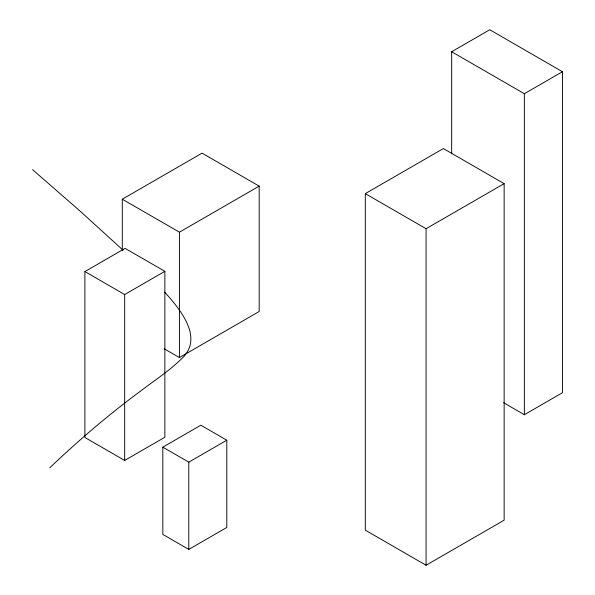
<?xml version="1.0" encoding="UTF-8"?>
<svg xmlns="http://www.w3.org/2000/svg" width="595" height="595" viewBox="0 0 595 595"><rect width="100%" height="100%" fill="white"/><g stroke="black" fill="none" stroke-linecap="round" stroke-linejoin="round"><path stroke-width="0.89" d="M49.72 467.856C78.369 440.486 108.588 414.76 140.435 391.175C154.12 380.688 168.757 371.28 181.133 359.194C204.68 338.243 179.995 309.184 164.741 292.182M122.295 250.279L122.295 199.199L202.055 153.146L259.182 186.131L259.182 311.52L179.43 357.565L164.138 348.737M451.672 153.793L451.672 51.743L489.759 29.75L562.454 71.72L562.454 392.722L524.359 414.715L503.593 402.726M84.899 271.58L125.099 248.368L164.867 271.327L164.867 437.236L124.667 460.448L84.899 437.489L84.899 271.58L124.667 294.54L164.867 271.327M122.295 199.199L179.43 232.184L259.182 186.131M451.672 51.743L524.359 93.713L562.454 71.72M365.3 193.628L443.364 148.557L504.144 183.647L504.144 520.179L426.072 565.25L365.3 530.16L365.3 193.628L426.072 228.718L504.144 183.647M162.822 447.157L200.835 425.209L226.799 440.203L226.799 527.46L188.786 549.408L162.822 534.414L162.822 447.157L188.786 462.151L226.799 440.203M32.547 169.642L79.626 210.675L123.053 250.175M524.359 93.713L524.359 414.715M426.072 228.718L426.072 565.25M188.786 462.151L188.786 549.408M179.43 232.184L179.43 357.565M124.667 294.54L124.667 460.448"/></g></svg>
